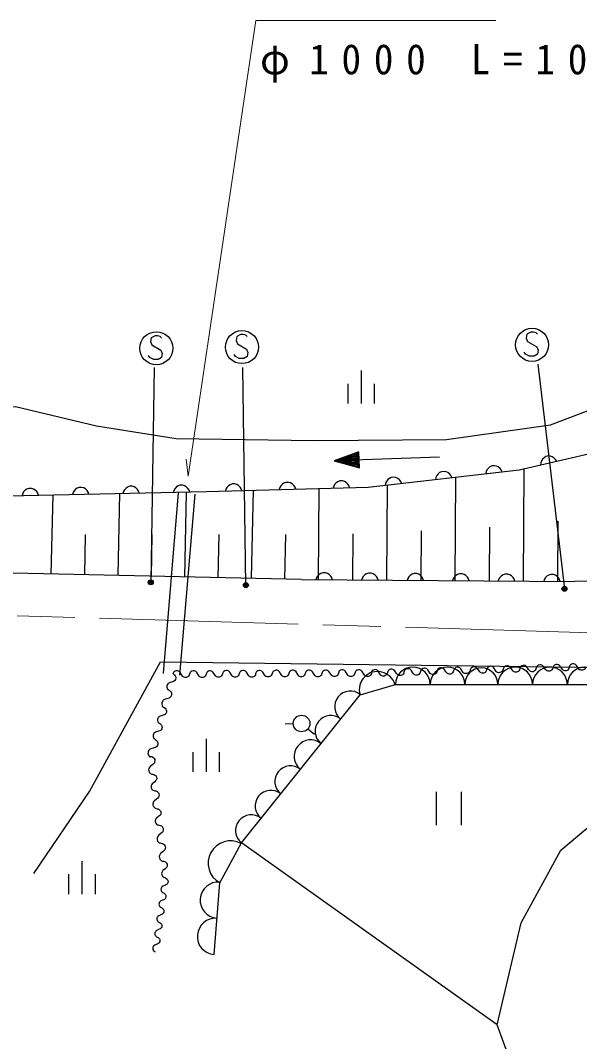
# Model space of a CAD drawing. Units: millimetres, scale not verified. Extents: x 40000 to 680000, y 20000 to 380000.
# Drawn here: x 87240 to 121050, y 243179 to 304973 of the extents above; entities that cross this region are included whole.
import ezdxf

# ---------------------------------------------------------------- set-up
doc = ezdxf.new("R2010")
doc.units = ezdxf.units.MM
doc.header["$LTSCALE"] = 1000
doc.linetypes.add('CHAIN', pattern=[18.5, 12, -1.5, 3.5, -1.5])
for name, color, linetype, lineweight in [('M-BGD', 7, 'Continuous', 25), ('M-BMK', 2, 'CHAIN', 13), ('M-STR-HTXT', 7, 'Continuous', 13), ('M-STR-STRC', 7, 'Continuous', 25)]:
    doc.layers.add(name, color=color, linetype=linetype, lineweight=lineweight)
doc.styles.add('ＭＳ ゴシック', font='')
doc.styles.get('ＭＳ ゴシック').set_extended_font_data('MS Gothic')

msp = doc.modelspace()

# ---------------------------------------------------------------- linework, layer by layer
at = {"layer": 'M-BGD'}
for p, q in [((107836, 283785), (107836, 281785)), ((107036, 282985), (107036, 281785)), ((108636, 282985), (108636, 281785)), ((112584, 278543), (106218, 278328)), ((117661, 271043), (117707, 277849)), ((109397, 271098), (109436, 276866)), ((113529, 271070), (113571, 277339)), ((89107, 271466), (89213, 276259)), ((93140, 271377), (93250, 276346)), ((95884, 265444), (96804, 276392)), ((96881, 265360), (97800, 276308)), ((97174, 271288), (97288, 276432)), ((101207, 271199), (101325, 276537)), ((105265, 271125), (105302, 276649)), ((119727, 271029), (119752, 274677)), ((91124, 271422), (91178, 273862)), ((95157, 271332), (95213, 273861)), ((99191, 271243), (99248, 273862)), ((103224, 271154), (103284, 273874)), ((107331, 271111), (107350, 273909)), ((111463, 271084), (111483, 274093)), ((115595, 271056), (115617, 274316)), ((104232, 271132), (67931, 271934)), ((104232, 271132), (120760, 271022)), ((107774, 264168), (109911, 264789)), ((109911, 264789), (122392, 264789)), ((100603, 255204), (107774, 264168)), ((103741, 262404), (103241, 262381)), ((104626, 262109), (105013, 261791)), ((98464, 261497), (98464, 259497)), ((97664, 260697), (97664, 259497)), ((99264, 260697), (99264, 259497)), ((112385, 258282), (112385, 256282)), ((113905, 256282), (113905, 258282)), ((99292, 252791), (100603, 255204)), ((116069, 244191), (100603, 255204)), ((90952, 254103), (90952, 252103)), ((90152, 253303), (90152, 252103)), ((91752, 253303), (91752, 252103)), ((98948, 248447), (99292, 252791))]:
    msp.add_line(p, q, dxfattribs=at)
for points in [[(68036, 275806), (98500, 276458), (108274, 276733), (117390, 277776), (124561, 279423), (131699, 282059), (140649, 286397), (148062, 290899), (152847, 294249)], [(162383, 286476), (146756, 276223), (139786, 272965), (133563, 271657), (128406, 271124), (120760, 271022)], [(68169, 280719), (82461, 281062), (86943, 281613), (91839, 280441), (96666, 279683), (105009, 279545), (113008, 279614), (119283, 280510), (123489, 282096), (127488, 284165)], [(88047, 253342), (91425, 258307), (95701, 266168), (122530, 265823), (127839, 266375), (135148, 267133), (141906, 268443), (146801, 270581), (152524, 273546), (165379, 281699)], [(119670, 278300), (119604, 278408), (119523, 278492), (119403, 278567), (119292, 278603), (119166, 278615), (119010, 278579), (118902, 278513), (118818, 278432), (118743, 278313), (118707, 278202), (118695, 278076)], [(113329, 277311), (113275, 277426), (113204, 277518), (113094, 277606), (112987, 277655), (112864, 277681), (112705, 277662), (112590, 277609), (112498, 277538), (112410, 277427), (112361, 277321), (112335, 277197)], [(116367, 277659), (116314, 277774), (116243, 277866), (116132, 277954), (116026, 278002), (115902, 278028), (115743, 278010), (115628, 277957), (115536, 277886), (115448, 277775), (115400, 277669), (115374, 277545)], [(97477, 276436), (97435, 276555), (97372, 276654), (97270, 276752), (97169, 276810), (97048, 276847), (96888, 276844), (96769, 276801), (96670, 276739), (96573, 276637), (96515, 276536), (96477, 276415)], [(100629, 276518), (100586, 276637), (100523, 276735), (100420, 276832), (100319, 276889), (100198, 276926), (100038, 276921), (99919, 276878), (99821, 276815), (99723, 276713), (99666, 276611), (99630, 276490)], [(103887, 276609), (103844, 276728), (103781, 276827), (103678, 276924), (103577, 276981), (103456, 277017), (103296, 277013), (103177, 276970), (103079, 276907), (102981, 276804), (102924, 276702), (102888, 276581)], [(107145, 276701), (107102, 276820), (107039, 276918), (106936, 277015), (106835, 277072), (106714, 277109), (106554, 277104), (106435, 277061), (106337, 276998), (106239, 276896), (106182, 276794), (106146, 276673)], [(110290, 276963), (110237, 277078), (110166, 277171), (110055, 277259), (109949, 277307), (109825, 277333), (109666, 277315), (109552, 277261), (109459, 277190), (109371, 277080), (109323, 276973), (109297, 276850)], [(88338, 276241), (88295, 276360), (88233, 276459), (88131, 276556), (88030, 276614), (87909, 276652), (87749, 276648), (87630, 276606), (87531, 276544), (87433, 276441), (87375, 276340), (87338, 276219)], [(91384, 276306), (91342, 276425), (91280, 276524), (91177, 276622), (91076, 276679), (90955, 276717), (90795, 276713), (90676, 276671), (90578, 276609), (90480, 276507), (90422, 276405), (90385, 276284)], [(94431, 276371), (94388, 276490), (94326, 276589), (94224, 276687), (94123, 276745), (94002, 276782), (93842, 276779), (93723, 276736), (93624, 276674), (93526, 276572), (93468, 276470), (93431, 276350)], [(106110, 271119), (106071, 271240), (106011, 271340), (105912, 271441), (105812, 271501), (105693, 271542), (105533, 271543), (105412, 271504), (105312, 271445), (105211, 271345), (105151, 271246), (105110, 271126)], [(108864, 271101), (108825, 271221), (108766, 271322), (108667, 271422), (108567, 271483), (108447, 271524), (108287, 271525), (108167, 271486), (108067, 271426), (107966, 271327), (107905, 271227), (107864, 271108)], [(111619, 271083), (111580, 271203), (111521, 271303), (111421, 271404), (111322, 271465), (111202, 271506), (111042, 271507), (110922, 271467), (110821, 271408), (110721, 271309), (110660, 271209), (110619, 271089)], [(114374, 271064), (114335, 271185), (114275, 271285), (114176, 271386), (114076, 271446), (113957, 271487), (113797, 271488), (113676, 271449), (113576, 271390), (113475, 271290), (113415, 271191), (113374, 271071)], [(117128, 271046), (117089, 271166), (117030, 271267), (116931, 271367), (116831, 271428), (116711, 271469), (116551, 271470), (116431, 271431), (116331, 271371), (116230, 271272), (116169, 271173), (116128, 271053)], [(119883, 271028), (119844, 271148), (119785, 271249), (119685, 271349), (119586, 271410), (119466, 271451), (119306, 271452), (119186, 271412), (119085, 271353), (118985, 271254), (118924, 271154), (118883, 271034)], [(111432, 265565), (111414, 265504), (111376, 265443), (111337, 265402), (111297, 265381), (111238, 265359), (111158, 265356), (111098, 265375), (111057, 265394), (111016, 265432), (110974, 265491), (110870, 265648), (110808, 265706), (110767, 265725), (110707, 265743), (110647, 265742), (110567, 265719), (110509, 265678), (110470, 265637), (110451, 265596), (110433, 265535)], [(112432, 265594), (112414, 265533), (112375, 265472), (112336, 265431), (112297, 265410), (112238, 265388), (112158, 265386), (112097, 265404), (112057, 265423), (112015, 265461), (111974, 265520), (111869, 265677), (111807, 265735), (111767, 265754), (111706, 265773), (111646, 265771), (111567, 265749), (111508, 265707), (111469, 265666), (111450, 265625), (111432, 265565)], [(113431, 265623), (113413, 265562), (113375, 265501), (113336, 265460), (113297, 265439), (113237, 265417), (113157, 265415), (113097, 265433), (113056, 265452), (113015, 265491), (112973, 265549), (112869, 265706), (112807, 265765), (112766, 265783), (112706, 265802), (112646, 265800), (112566, 265778), (112508, 265736), (112469, 265695), (112450, 265654), (112432, 265594)], [(114431, 265652), (114413, 265591), (114374, 265530), (114336, 265489), (114296, 265468), (114237, 265446), (114157, 265444), (114096, 265462), (114056, 265481), (114015, 265520), (113973, 265578), (113868, 265735), (113807, 265794), (113766, 265812), (113705, 265831), (113645, 265829), (113566, 265807), (113507, 265765), (113468, 265724), (113450, 265683), (113431, 265623)], [(115431, 265681), (115412, 265620), (115374, 265559), (115335, 265518), (115296, 265497), (115236, 265475), (115156, 265473), (115096, 265491), (115055, 265510), (115014, 265549), (114972, 265607), (114868, 265765), (114806, 265823), (114766, 265842), (114705, 265860), (114645, 265858), (114566, 265836), (114507, 265794), (114468, 265753), (114449, 265712), (114431, 265652)], [(116430, 265710), (116412, 265649), (116374, 265588), (116335, 265547), (116295, 265526), (116236, 265504), (116156, 265502), (116095, 265520), (116055, 265539), (116014, 265578), (115972, 265637), (115867, 265794), (115806, 265852), (115765, 265871), (115705, 265889), (115645, 265887), (115565, 265865), (115506, 265823), (115468, 265782), (115449, 265741), (115431, 265681)], [(128414, 237470), (125122, 232943), (117921, 239116), (116069, 244191), (117510, 250363), (119910, 254753), (123819, 258045), (130609, 262160), (133490, 264080), (135286, 265754)], [(117430, 265739), (117411, 265678), (117373, 265617), (117334, 265576), (117295, 265555), (117236, 265533), (117156, 265531), (117095, 265549), (117054, 265568), (117013, 265607), (116972, 265666), (116867, 265823), (116805, 265881), (116765, 265900), (116704, 265918), (116644, 265916), (116565, 265894), (116506, 265852), (116467, 265811), (116448, 265770), (116430, 265710)], [(118429, 265768), (118411, 265708), (118373, 265646), (118334, 265605), (118295, 265584), (118235, 265562), (118155, 265560), (118095, 265578), (118054, 265597), (118013, 265636), (117971, 265695), (117867, 265852), (117805, 265910), (117764, 265929), (117704, 265947), (117644, 265945), (117564, 265923), (117506, 265881), (117467, 265840), (117448, 265800), (117430, 265739)], [(119429, 265797), (119411, 265737), (119372, 265675), (119334, 265634), (119294, 265613), (119235, 265591), (119155, 265589), (119094, 265607), (119054, 265626), (119012, 265665), (118971, 265724), (118866, 265881), (118804, 265939), (118764, 265958), (118703, 265976), (118643, 265974), (118564, 265952), (118505, 265910), (118466, 265869), (118447, 265829), (118429, 265768)], [(120428, 265826), (120410, 265766), (120372, 265705), (120333, 265663), (120294, 265642), (120234, 265620), (120154, 265618), (120094, 265636), (120053, 265655), (120012, 265694), (119970, 265753), (119866, 265910), (119804, 265968), (119763, 265987), (119703, 266005), (119643, 266003), (119564, 265981), (119505, 265939), (119466, 265898), (119447, 265858), (119429, 265797)], [(121428, 265855), (121410, 265795), (121371, 265734), (121333, 265692), (121293, 265671), (121234, 265650), (121154, 265647), (121093, 265665), (121053, 265684), (121012, 265723), (120970, 265782), (120865, 265939), (120804, 265997), (120763, 266016), (120702, 266034), (120642, 266033), (120563, 266010), (120504, 265968), (120465, 265927), (120447, 265887), (120428, 265826)], [(96493, 265409), (96546, 265374), (96593, 265319), (96621, 265270), (96629, 265226), (96633, 265163), (96611, 265086), (96576, 265033), (96546, 265000), (96497, 264972), (96428, 264950), (96247, 264896), (96173, 264855), (96143, 264821), (96108, 264769), (96092, 264711), (96090, 264629), (96112, 264560), (96140, 264511), (96173, 264481), (96226, 264446)], [(97463, 265415), (97444, 265355), (97404, 265294), (97364, 265254), (97324, 265234), (97265, 265214), (97185, 265213), (97124, 265233), (97084, 265253), (97044, 265292), (97004, 265352), (96903, 265512), (96843, 265571), (96802, 265591), (96742, 265611), (96682, 265610), (96602, 265590), (96543, 265549), (96503, 265509), (96483, 265469), (96463, 265409)], [(98463, 265421), (98444, 265360), (98404, 265300), (98364, 265260), (98324, 265240), (98265, 265219), (98185, 265219), (98124, 265239), (98084, 265258), (98044, 265298), (98004, 265358), (97903, 265517), (97843, 265577), (97802, 265597), (97742, 265616), (97682, 265616), (97602, 265596), (97543, 265555), (97503, 265515), (97483, 265475), (97463, 265415)], [(99463, 265426), (99444, 265366), (99404, 265306), (99364, 265266), (99324, 265245), (99265, 265225), (99185, 265225), (99124, 265244), (99084, 265264), (99044, 265304), (99004, 265364), (98903, 265523), (98843, 265583), (98802, 265602), (98742, 265622), (98682, 265622), (98602, 265601), (98543, 265561), (98503, 265521), (98483, 265481), (98463, 265421)], [(100463, 265432), (100444, 265372), (100404, 265312), (100364, 265271), (100324, 265251), (100265, 265231), (100185, 265230), (100124, 265250), (100084, 265270), (100044, 265310), (100004, 265369), (99903, 265529), (99842, 265588), (99802, 265608), (99742, 265628), (99682, 265628), (99602, 265607), (99543, 265567), (99503, 265527), (99483, 265486), (99463, 265426)], [(101463, 265438), (101444, 265378), (101404, 265317), (101364, 265277), (101324, 265257), (101265, 265237), (101185, 265236), (101124, 265256), (101084, 265276), (101044, 265315), (101004, 265375), (100903, 265535), (100842, 265594), (100802, 265614), (100742, 265634), (100682, 265633), (100602, 265613), (100543, 265573), (100503, 265532), (100483, 265492), (100463, 265432)], [(102463, 265444), (102444, 265383), (102404, 265323), (102364, 265283), (102324, 265263), (102265, 265242), (102185, 265242), (102124, 265262), (102084, 265281), (102044, 265321), (102004, 265381), (101903, 265540), (101842, 265600), (101802, 265620), (101742, 265639), (101682, 265639), (101602, 265619), (101543, 265578), (101503, 265538), (101483, 265498), (101463, 265438)], [(103463, 265449), (103444, 265389), (103404, 265329), (103364, 265289), (103324, 265269), (103265, 265248), (103185, 265248), (103124, 265267), (103084, 265287), (103044, 265327), (103004, 265387), (102903, 265546), (102842, 265606), (102802, 265626), (102742, 265645), (102682, 265645), (102602, 265624), (102543, 265584), (102503, 265544), (102483, 265504), (102463, 265444)], [(104463, 265455), (104444, 265395), (104404, 265335), (104364, 265295), (104324, 265274), (104264, 265254), (104184, 265253), (104124, 265273), (104084, 265293), (104044, 265333), (104004, 265392), (103903, 265552), (103842, 265612), (103802, 265631), (103742, 265651), (103682, 265651), (103602, 265630), (103543, 265590), (103503, 265550), (103483, 265509), (103463, 265449)], [(105463, 265461), (105444, 265401), (105404, 265341), (105364, 265300), (105324, 265280), (105264, 265260), (105184, 265259), (105124, 265279), (105084, 265299), (105044, 265338), (105004, 265398), (104903, 265558), (104842, 265617), (104802, 265637), (104742, 265657), (104682, 265656), (104602, 265636), (104543, 265596), (104503, 265555), (104483, 265515), (104463, 265455)], [(106463, 265467), (106444, 265407), (106404, 265346), (106364, 265306), (106324, 265286), (106264, 265265), (106184, 265265), (106124, 265285), (106084, 265304), (106044, 265344), (106004, 265404), (105903, 265563), (105842, 265623), (105802, 265643), (105742, 265662), (105682, 265662), (105602, 265642), (105543, 265601), (105503, 265561), (105483, 265521), (105463, 265461)], [(107463, 265472), (107444, 265412), (107404, 265352), (107364, 265312), (107324, 265292), (107264, 265271), (107184, 265271), (107124, 265290), (107084, 265310), (107044, 265350), (107004, 265410), (106903, 265569), (106842, 265629), (106802, 265649), (106742, 265668), (106682, 265668), (106602, 265647), (106542, 265607), (106503, 265567), (106483, 265527), (106463, 265467)], [(108463, 265478), (108444, 265418), (108404, 265358), (108364, 265318), (108324, 265297), (108264, 265277), (108184, 265277), (108124, 265296), (108084, 265316), (108044, 265356), (108004, 265415), (107903, 265575), (107842, 265635), (107802, 265654), (107742, 265674), (107682, 265674), (107602, 265653), (107542, 265613), (107503, 265573), (107483, 265532), (107463, 265472)], [(109433, 265506), (109415, 265446), (109377, 265385), (109338, 265344), (109298, 265322), (109239, 265301), (109159, 265298), (109098, 265317), (109058, 265335), (109017, 265374), (108975, 265433), (108870, 265590), (108809, 265648), (108768, 265667), (108708, 265685), (108648, 265684), (108568, 265661), (108509, 265620), (108471, 265578), (108452, 265538), (108433, 265477)], [(110433, 265535), (110414, 265475), (110376, 265414), (110337, 265373), (110298, 265351), (110239, 265330), (110159, 265327), (110098, 265346), (110057, 265364), (110016, 265403), (109975, 265462), (109870, 265619), (109808, 265677), (109768, 265696), (109707, 265714), (109647, 265713), (109568, 265690), (109509, 265649), (109470, 265607), (109451, 265567), (109433, 265506)], [(96226, 264446), (96283, 264407), (96335, 264347), (96366, 264293), (96375, 264244), (96379, 264175), (96355, 264090), (96316, 264032), (96283, 263996), (96229, 263965), (96154, 263940), (95955, 263882), (95874, 263836), (95841, 263799), (95802, 263741), (95784, 263678), (95782, 263587), (95806, 263512), (95837, 263458), (95874, 263425), (95931, 263386)], [(95931, 263386), (95984, 263350), (96031, 263296), (96059, 263247), (96067, 263203), (96070, 263140), (96049, 263062), (96014, 263010), (95984, 262977), (95934, 262949), (95866, 262927), (95685, 262873), (95611, 262831), (95581, 262798), (95546, 262746), (95530, 262688), (95528, 262605), (95550, 262537), (95578, 262488), (95611, 262458), (95664, 262422)], [(95664, 262422), (95716, 262387), (95763, 262332), (95791, 262283), (95800, 262239), (95803, 262176), (95781, 262099), (95746, 262047), (95716, 262013), (95667, 261985), (95598, 261963), (95417, 261909), (95344, 261868), (95314, 261835), (95278, 261782), (95262, 261724), (95260, 261642), (95283, 261573), (95310, 261524), (95344, 261494), (95396, 261459)], [(95396, 261459), (95454, 261420), (95506, 261360), (95536, 261306), (95546, 261257), (95549, 261188), (95526, 261103), (95487, 261045), (95454, 261009), (95400, 260978), (95324, 260954), (95125, 260895), (95044, 260849), (95011, 260812), (94972, 260755), (94954, 260691), (94952, 260600), (94977, 260525), (95007, 260471), (95044, 260438), (95102, 260399)], [(95114, 260445), (95182, 260431), (95253, 260395), (95302, 260357), (95329, 260316), (95359, 260253), (95370, 260165), (95356, 260097), (95339, 260051), (95301, 260002), (95241, 259950), (95079, 259820), (95022, 259746), (95005, 259700), (94991, 259632), (94999, 259566), (95032, 259482), (95083, 259421), (95132, 259383), (95179, 259366), (95247, 259353)], [(95247, 259353), (95309, 259340), (95373, 259307), (95418, 259273), (95442, 259235), (95470, 259178), (95479, 259099), (95467, 259037), (95452, 258995), (95417, 258950), (95362, 258903), (95215, 258785), (95163, 258718), (95148, 258676), (95135, 258614), (95142, 258554), (95172, 258477), (95219, 258422), (95263, 258388), (95306, 258372), (95368, 258360)], [(95368, 258360), (95436, 258346), (95507, 258310), (95556, 258272), (95583, 258231), (95612, 258168), (95623, 258081), (95609, 258012), (95593, 257966), (95554, 257917), (95494, 257866), (95333, 257735), (95275, 257662), (95259, 257615), (95245, 257547), (95253, 257482), (95285, 257397), (95337, 257337), (95386, 257298), (95432, 257282), (95500, 257268)], [(95500, 257268), (95562, 257255), (95627, 257223), (95671, 257188), (95696, 257151), (95723, 257093), (95733, 257014), (95720, 256952), (95705, 256910), (95670, 256865), (95615, 256819), (95468, 256700), (95416, 256633), (95401, 256591), (95389, 256529), (95396, 256469), (95425, 256392), (95472, 256338), (95517, 256303), (95559, 256288), (95621, 256275)], [(95621, 256275), (95689, 256261), (95760, 256226), (95809, 256187), (95836, 256146), (95866, 256083), (95876, 255996), (95862, 255928), (95846, 255881), (95808, 255833), (95747, 255781), (95586, 255650), (95528, 255577), (95512, 255531), (95498, 255462), (95506, 255397), (95538, 255312), (95590, 255252), (95639, 255214), (95685, 255197), (95753, 255183)], [(95753, 255183), (95822, 255169), (95892, 255134), (95941, 255095), (95969, 255054), (95998, 254991), (96009, 254904), (95995, 254836), (95979, 254790), (95940, 254741), (95880, 254689), (95719, 254558), (95661, 254485), (95644, 254439), (95631, 254370), (95639, 254305), (95671, 254220), (95723, 254160), (95772, 254122), (95818, 254105), (95886, 254091)], [(95886, 254091), (95948, 254079), (96013, 254046), (96057, 254011), (96082, 253974), (96109, 253917), (96118, 253837), (96106, 253775), (96091, 253733), (96056, 253689), (96001, 253642), (95854, 253523), (95802, 253456), (95787, 253414), (95774, 253352), (95782, 253293), (95811, 253216), (95858, 253161), (95903, 253126), (95945, 253111), (96007, 253099)], [(96011, 253067), (96062, 253041), (96110, 252998), (96141, 252958), (96154, 252920), (96164, 252864), (96154, 252792), (96129, 252741), (96106, 252708), (96066, 252677), (96007, 252649), (95852, 252580), (95791, 252534), (95769, 252500), (95743, 252449), (95736, 252396), (95744, 252322), (95772, 252264), (95803, 252223), (95836, 252200), (95887, 252175)], [(95887, 252175), (95938, 252150), (95987, 252107), (96018, 252066), (96030, 252028), (96041, 251972), (96031, 251901), (96006, 251850), (95983, 251817), (95942, 251786), (95884, 251758), (95729, 251688), (95668, 251642), (95645, 251609), (95620, 251558), (95613, 251504), (95621, 251431), (95649, 251372), (95680, 251332), (95713, 251309), (95764, 251284)], [(95764, 251284), (95815, 251258), (95863, 251215), (95894, 251175), (95907, 251137), (95917, 251081), (95908, 251009), (95882, 250958), (95860, 250925), (95819, 250894), (95760, 250866), (95606, 250797), (95545, 250751), (95522, 250717), (95497, 250666), (95489, 250613), (95497, 250539), (95525, 250481), (95556, 250440), (95589, 250417), (95640, 250392)], [(95640, 250392), (95691, 250367), (95740, 250324), (95771, 250283), (95784, 250245), (95794, 250189), (95784, 250118), (95759, 250067), (95736, 250034), (95695, 250003), (95637, 249975), (95482, 249905), (95421, 249859), (95398, 249826), (95373, 249775), (95366, 249721), (95374, 249648), (95402, 249589), (95433, 249549), (95466, 249526), (95517, 249501)], [(95517, 249501), (95568, 249475), (95616, 249432), (95647, 249392), (95660, 249354), (95671, 249298), (95661, 249226), (95635, 249175), (95613, 249142), (95572, 249111), (95514, 249083), (95359, 249014), (95298, 248968), (95275, 248934), (95250, 248883), (95242, 248830), (95250, 248756), (95279, 248698), (95309, 248657), (95342, 248634), (95393, 248609)]]:
    msp.add_lwpolyline(points, dxfattribs=at)
for points in [[(106218, 278328), (107733, 277899), (107701, 278858)], [(106398, 278334), (107670, 277987), (107644, 278766)], [(106578, 278340), (107607, 278075), (107587, 278674)], [(106758, 278346), (107544, 278162), (107530, 278582)], [(106938, 278352), (107481, 278250), (107473, 278490)], [(107177, 278360), (107418, 278338), (107416, 278398)]]:
    msp.add_lwpolyline(points, close=True, dxfattribs=at)
msp.add_circle((104240, 262426), 500, dxfattribs=at)
for centre, radius, start, end in [((110961, 264789), 1050, 0, 180), ((113061, 264789), 1050, 0, 180), ((115111, 264789), 1000, 0, 180), ((117161, 264789), 1050, 0, 180), ((119261, 264789), 1050, 0, 180), ((121361, 264789), 1050, 0, 180), ((108830, 264475), 1100, 16.18921, 196.18921), ((107193, 263442), 950, 51.34019, 231.34019), ((106006, 261959), 950, 51.34019, 231.34019), ((104788, 260436), 1000, 51.34019, 231.34019), ((103570, 258913), 950, 51.34019, 231.34019), ((102383, 257430), 950, 51.34019, 231.34019), ((101196, 255946), 950, 51.34019, 231.34019), ((99937, 253977), 1350, 61.50436, 241.50436), ((99209, 251736), 1100, 85.46223, 265.46223), ((99035, 249543), 1100, 85.46223, 265.46223)]:
    msp.add_arc(centre, radius, start, end, dxfattribs=at)
at = {"layer": 'M-BMK'}
msp.add_line((122517, 267895), (68865, 269475), dxfattribs=at)
at = {"layer": 'M-STR-HTXT'}
msp.add_line((97382, 277395), (97252, 278425), dxfattribs=at)
msp.add_lwpolyline([(97382, 277395), (101477, 304973), (115977, 304973)], dxfattribs=at)
at = {"layer": 'M-STR-STRC'}
for p, q in [((95328, 283969), (95119, 270971)), ((100874, 270795), (100686, 283969)), ((118519, 284165), (120134, 270581))]:
    msp.add_line(p, q, dxfattribs=at)
for points in [[(95778, 285775), (95698, 285855), (95538, 285895), (95378, 285895), (95138, 285775), (95098, 285535), (95178, 285335), (95738, 285015), (95818, 284815), (95778, 284575), (95578, 284455), (95298, 284455), (95058, 284575), (94978, 284695)], [(100956, 285844), (100876, 285924), (100716, 285964), (100556, 285964), (100316, 285844), (100276, 285604), (100356, 285404), (100916, 285084), (100996, 284884), (100956, 284644), (100756, 284524), (100476, 284524), (100236, 284644), (100156, 284764)], [(118497, 285982), (118417, 286062), (118257, 286102), (118097, 286102), (117857, 285982), (117817, 285742), (117897, 285542), (118457, 285222), (118537, 285022), (118497, 284782), (118297, 284662), (118017, 284662), (117777, 284782), (117697, 284902)]]:
    msp.add_lwpolyline(points, dxfattribs=at)
for centre, radius in [((95458, 285135), 1000), ((100636, 285204), 1000), ((118177, 285342), 1000), ((95119, 270971), 150), ((95119, 270971), 90), ((95119, 270971), 30), ((100874, 270795), 150), ((100874, 270795), 90), ((100874, 270795), 30), ((120134, 270581), 150), ((120134, 270581), 90), ((120134, 270581), 30)]:
    msp.add_circle(centre, radius, dxfattribs=at)

# ---------------------------------------------------------------- texts
at = {"layer": 'M-STR-HTXT', "insert": (101728, 301213), "char_height": 1833, "attachment_point": 7, "style": 'ＭＳ ゴシック'}
msp.add_mtext('\\T1.65;\\W0.95;φ1000\\~L=10.2', dxfattribs=at)

doc.saveas('drawing.dxf')
